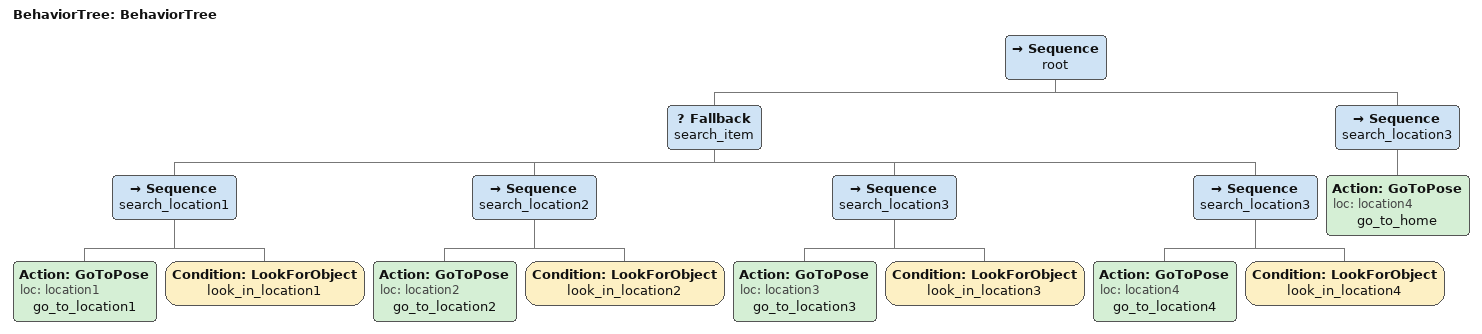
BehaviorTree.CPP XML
<?xml version="1.0"?>
<root main_tree_to_execute="BehaviorTree">
    <BehaviorTree ID="BehaviorTree">
        <Sequence name="root">
            <Fallback name="search_item">
                <Sequence name="search_location1">
                    <Action ID="GoToPose" loc="location1" name="go_to_location1"/>
                    <Condition ID="LookForObject" name="look_in_location1"/>
                </Sequence>
                <Sequence name="search_location2">
                    <Action ID="GoToPose" loc="location2" name="go_to_location2"/>
                    <Condition ID="LookForObject" name="look_in_location2"/>
                </Sequence>
                <Sequence name="search_location3">
                    <Action ID="GoToPose" loc="location3" name="go_to_location3"/>
                    <Condition ID="LookForObject" name="look_in_location3"/>
                </Sequence>
                <Sequence name="search_location3">
                    <Action ID="GoToPose" loc="location4" name="go_to_location4"/>
                    <Condition ID="LookForObject" name="look_in_location4"/>
                </Sequence>
            </Fallback>
            <Sequence name="search_location3">
                <Action ID="GoToPose" loc="location4" name="go_to_home"/>
            </Sequence>
        </Sequence>
    </BehaviorTree>
</root>
